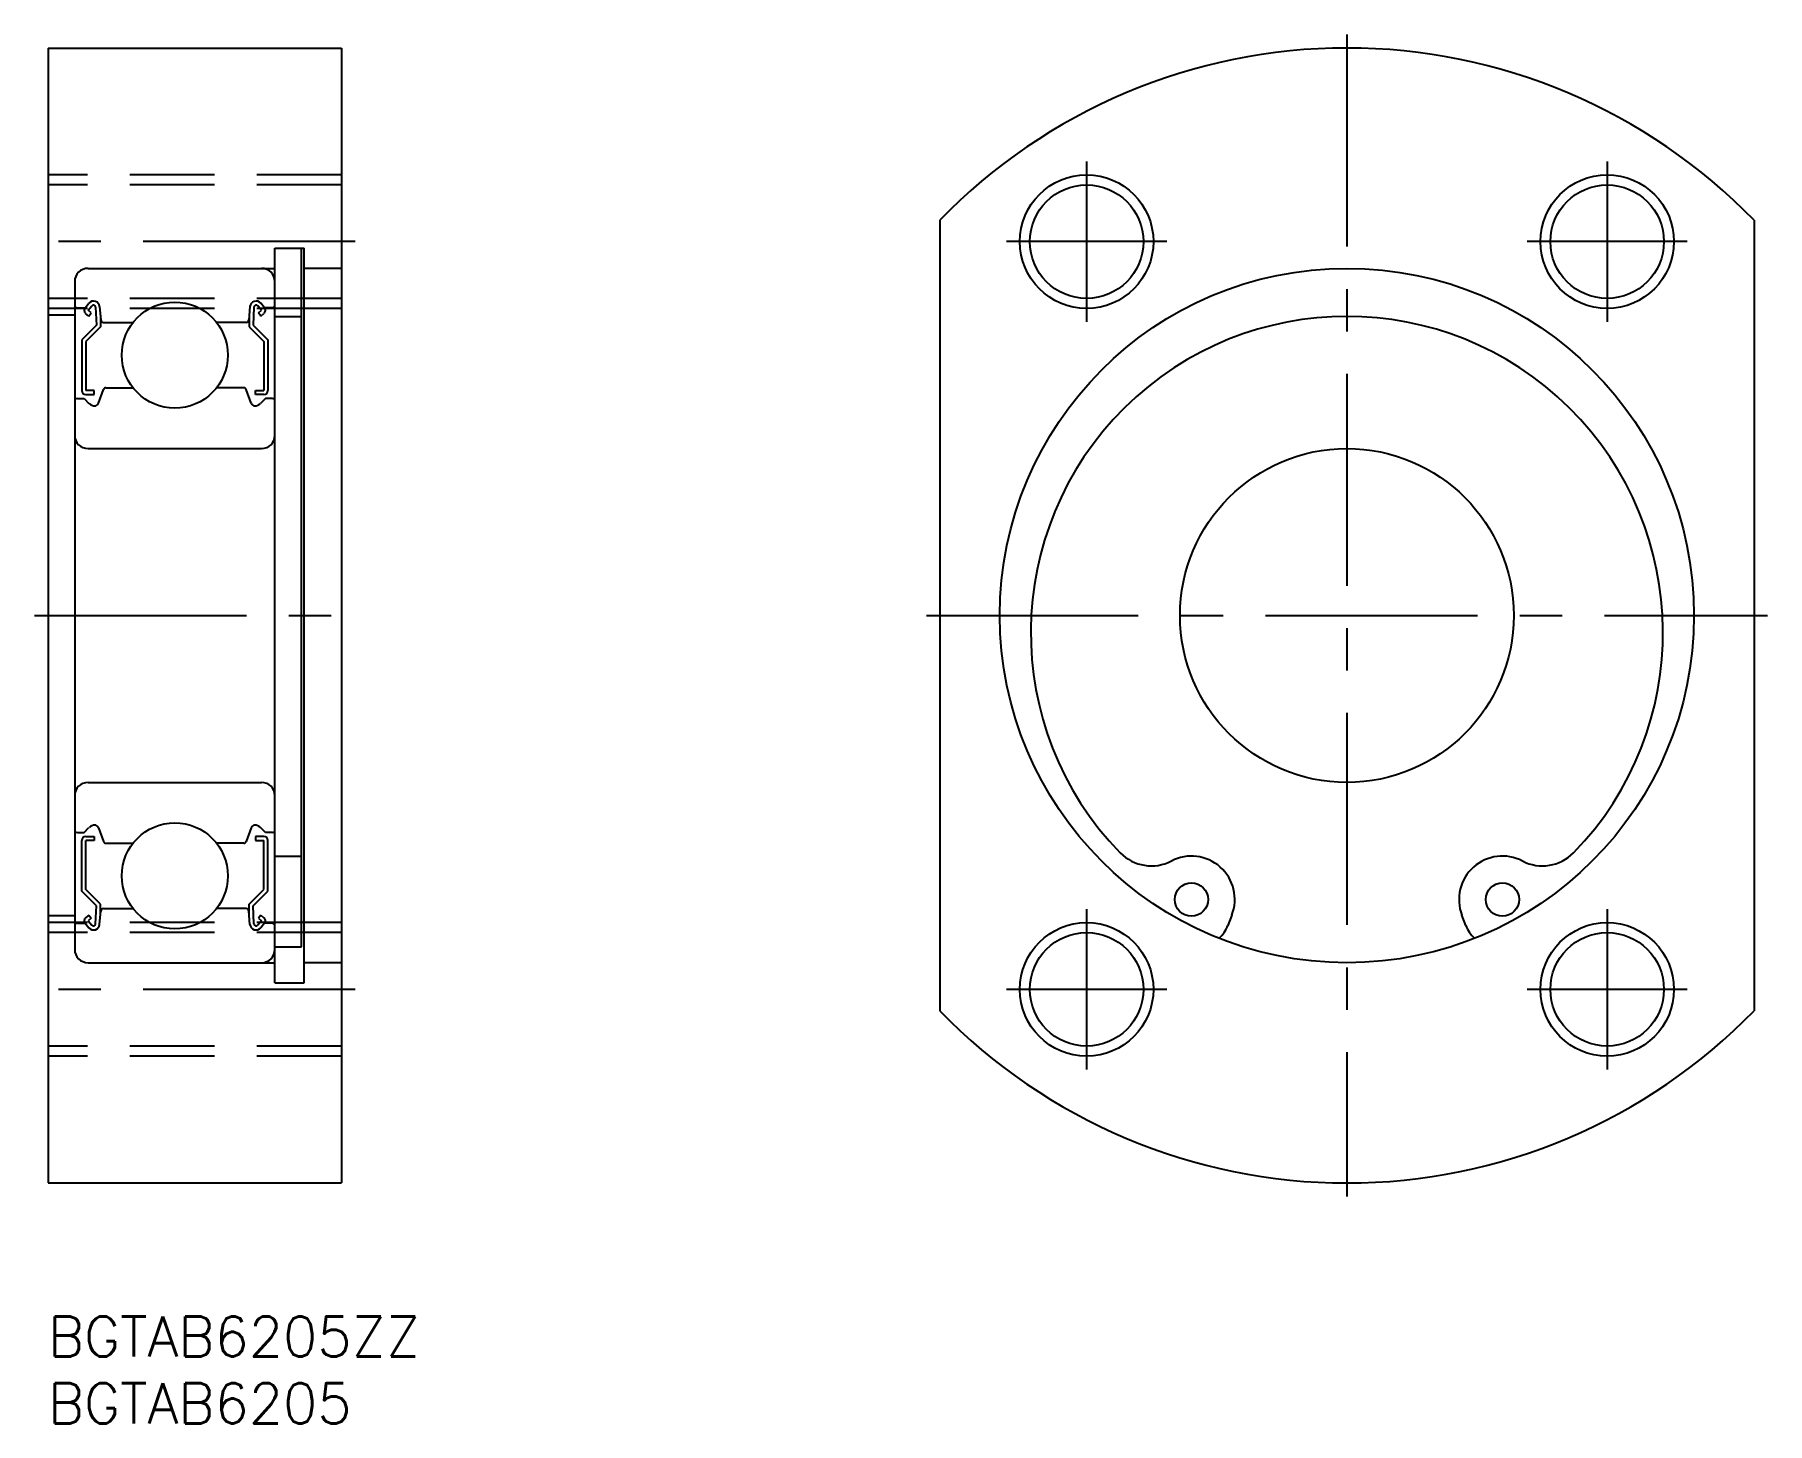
# Model space of a CAD drawing. Extents: x -1 to 129, y -8 to 96.
import ezdxf

# ---------------------------------------------------------------- set-up
doc = ezdxf.new("R2010")
doc.units = 0
doc.header["$LTSCALE"] = 0.5
doc.linetypes.add('CENTER', pattern=[50.8, 31.75, -6.35, 6.35, -6.35])
doc.linetypes.add('DASHED', pattern=[19.05, 12.7, -6.35])
for name, color, linetype in [('MSM_CENTER', 1, 'CENTER'), ('MSM_CONTINUOUS', 7, 'CONTINUOUS'), ('MSM_DASHED', 4, 'DASHED'), ('MSM_NARROW', 5, 'CONTINUOUS'), ('MSM_PART_NUMBER', 7, 'CONTINUOUS')]:
    doc.layers.add(name, color=color, linetype=linetype)
doc.styles.get("Standard").update_dxf_attribs({"font": 'txt.shx', "height": 3, "bigfont": 'bigfont.shx'})

# ---------------------------------------------------------------- blocks, each defined once
blk = doc.blocks.new('*U4')
at = {"layer": 'MSM_PART_NUMBER'}
blk.add_text('BGTAB6205ZZ', height=3, dxfattribs=at).set_placement((0, -3))
blk = doc.blocks.new('*U5')
at = {"layer": 'MSM_PART_NUMBER'}
blk.add_text('BGTAB6205', height=3, dxfattribs=at).set_placement((0, -8))

msp = doc.modelspace()

# ---------------------------------------------------------------- linework, layer by layer
at = {"layer": 'MSM_CENTER'}
for p, q in [((97.31, 96), (97.31, 9)), ((77.81, 86.5), (77.81, 74.5)), ((116.81, 86.5), (116.81, 74.5)), ((23, 80.5), (-1, 80.5)), ((83.81, 80.5), (71.81, 80.5)), ((122.81, 80.5), (110.81, 80.5)), ((-1, 52.5), (23, 52.5)), ((65.81, 52.5), (128.81, 52.5)), ((77.81, 30.5), (77.81, 18.5)), ((116.81, 30.5), (116.81, 18.5)), ((23, 24.5), (-1, 24.5)), ((83.81, 24.5), (71.81, 24.5)), ((122.81, 24.5), (110.81, 24.5))]:
    msp.add_line(p, q, dxfattribs=at)
at = {"layer": 'MSM_CONTINUOUS'}
for p, q in [((0, 95), (0, 10)), ((0, 95), (22, 95)), ((22, 95), (22, 10)), ((66.81, 82.1), (66.81, 22.9)), ((127.81, 82.1), (127.81, 22.9)), ((17, 25), (17, 80)), ((17, 80), (19.2, 80)), ((19, 27.68), (19, 80)), ((19.2, 25), (19.2, 80)), ((3, 78.5), (17, 78.5)), ((22, 78.5), (19.2, 78.5)), ((2, 77.5), (2, 27.5)), ((2.2, 75.55), (2.78, 75.55)), ((2.78, 75.55), (3.06, 75.89)), ((3.01, 75.36), (3.29, 75.69)), ((3.24, 75.16), (3.01, 75.36)), ((3.57, 75.6), (3.63, 74.25)), ((3.87, 75.63), (3.96, 74.63)), ((15.13, 75.63), (15.04, 74.63)), ((15.43, 75.6), (15.37, 74.25)), ((15.99, 75.36), (15.71, 75.69)), ((15.76, 75.16), (15.99, 75.36)), ((16.22, 75.55), (15.94, 75.89)), ((16.8, 75.55), (16.22, 75.55)), ((2, 75), (0, 75)), ((3.63, 74.25), (2.53, 73.15)), ((3.05, 74.93), (2.82, 75.13)), ((3.93, 74.13), (2.83, 73.03)), ((3.05, 74.93), (3.24, 75.16)), ((3.93, 74.98), (3.93, 74.13)), ((4.16, 74.45), (6.38, 74.45)), ((14.84, 74.45), (12.62, 74.45)), ((15.07, 74.98), (15.07, 74.13)), ((15.07, 74.13), (16.17, 73.03)), ((15.37, 74.25), (16.47, 73.15)), ((15.95, 74.93), (15.76, 75.16)), ((15.95, 74.93), (16.18, 75.13)), ((16.99, 74.9), (18.99, 74.9)), ((2.53, 73.15), (2.53, 69.35)), ((2.83, 73.03), (2.83, 69.35)), ((16.17, 73.03), (16.17, 69.35)), ((16.47, 73.15), (16.47, 69.35)), ((3.45, 69.35), (2.83, 69.35)), ((2.83, 69.05), (3.45, 69.05)), ((3.45, 69.05), (3.45, 69.35)), ((3.78, 68.4), (4.15, 69.42)), ((4.34, 69.55), (6.38, 69.55)), ((14.66, 69.55), (12.62, 69.55)), ((15.22, 68.4), (14.85, 69.42)), ((15.55, 69.05), (15.55, 69.35)), ((15.55, 69.35), (16.17, 69.35)), ((16.17, 69.05), (15.55, 69.05)), ((2.2, 68.75), (2.7, 68.75)), ((2.7, 68.75), (3.07, 68.38)), ((16.3, 68.75), (15.93, 68.38)), ((16.8, 68.75), (16.3, 68.75)), ((3, 65), (16, 65)), ((3, 40), (16, 40)), ((2.7, 36.25), (3.07, 36.62)), ((3.78, 36.6), (4.15, 35.58)), ((15.22, 36.6), (14.85, 35.58)), ((16.3, 36.25), (15.93, 36.62)), ((2.2, 36.25), (2.7, 36.25)), ((2.53, 31.85), (2.53, 35.65)), ((2.83, 35.95), (3.45, 35.95)), ((2.83, 31.97), (2.83, 35.65)), ((3.45, 35.65), (2.83, 35.65)), ((3.45, 35.95), (3.45, 35.65)), ((4.34, 35.45), (6.38, 35.45)), ((14.66, 35.45), (12.62, 35.45)), ((15.55, 35.95), (15.55, 35.65)), ((16.17, 35.95), (15.55, 35.95)), ((15.55, 35.65), (16.17, 35.65)), ((16.17, 31.97), (16.17, 35.65)), ((16.8, 36.25), (16.3, 36.25)), ((16.47, 31.85), (16.47, 35.65)), ((16.99, 34.48), (18.99, 34.48)), ((3.63, 30.75), (2.53, 31.85)), ((3.93, 30.87), (2.83, 31.97)), ((15.07, 30.87), (16.17, 31.97)), ((15.37, 30.75), (16.47, 31.85)), ((2, 30), (0, 30)), ((3.05, 30.07), (2.82, 29.87)), ((3.05, 30.07), (3.24, 29.84)), ((3.57, 29.4), (3.63, 30.75)), ((3.87, 29.37), (3.96, 30.37)), ((3.93, 30.02), (3.93, 30.87)), ((4.16, 30.55), (6.38, 30.55)), ((14.84, 30.55), (12.62, 30.55)), ((15.13, 29.37), (15.04, 30.37)), ((15.07, 30.02), (15.07, 30.87)), ((15.43, 29.4), (15.37, 30.75)), ((15.95, 30.07), (15.76, 29.84)), ((15.95, 30.07), (16.18, 29.87)), ((88.69, 30.07), (88.39, 29.28)), ((106.23, 29.28), (105.93, 30.07)), ((2.2, 29.45), (2.78, 29.45)), ((2.78, 29.45), (3.06, 29.11)), ((3.24, 29.84), (3.01, 29.64)), ((3.01, 29.64), (3.29, 29.31)), ((15.99, 29.64), (15.71, 29.31)), ((15.76, 29.84), (15.99, 29.64)), ((16.22, 29.45), (15.94, 29.11)), ((16.8, 29.45), (16.22, 29.45)), ((16.99, 27.68), (18.99, 27.68)), ((3, 26.5), (17, 26.5)), ((22, 26.5), (19.2, 26.5)), ((17, 25), (19.2, 25)), ((0, 10), (22, 10))]:
    msp.add_line(p, q, dxfattribs=at)
for centre, radius in [((77.81, 80.5), 4.25), ((116.81, 80.5), 4.25), ((97.31, 52.5), 26), ((9.5, 72), 3.97), ((97.31, 52.5), 12.5), ((9.5, 33), 3.97), ((85.66, 31.23), 1.25), ((108.96, 31.23), 1.25), ((77.81, 24.5), 4.25), ((116.81, 24.5), 4.25)]:
    msp.add_circle(centre, radius, dxfattribs=at)
for centre, radius, start, end in [((97.31, 52.5), 42.5, 44.1394, 135.8606), ((3, 77.5), 1, 90, 180), ((16, 77.5), 1, 0, 90), ((2.2, 75.75), 0.2, 180, 270), ((3.01, 75.36), 0.3, 139.9105, 229.9992), ((3.41, 75.59), 0.46, 4.9869, 139.9105), ((3.41, 75.59), 0.16, 2.3754, 139.9946), ((15.59, 75.59), 0.46, 40.0895, 175.0131), ((15.59, 75.59), 0.16, 40.0054, 177.6246), ((15.99, 75.36), 0.3, 310.0008, 40.0895), ((16.8, 75.75), 0.2, 270, 0), ((4.16, 74.65), 0.2, 184.9869, 270), ((14.84, 74.65), 0.2, 270, 355.0131), ((97.31, 51.22), 23.68, 315.8423, 224.1577), ((2.83, 69.35), 0.3, 180, 270), ((4.34, 69.35), 0.2, 90, 160.0304), ((14.66, 69.35), 0.2, 19.9696, 90), ((16.17, 69.35), 0.3, 270, 0), ((2.2, 68.55), 0.2, 90, 180), ((3.5, 68.8), 0.6, 225.0023, 272.8279), ((3.5, 68.5), 0.3, 265.4914, 340.0304), ((15.5, 68.5), 0.3, 199.9696, 274.5086), ((15.5, 68.8), 0.6, 267.1721, 314.9977), ((16.8, 68.55), 0.2, 0, 90), ((3, 66), 1, 180, 270), ((16, 66), 1, 270, 0), ((3, 39), 1, 90, 180), ((16, 39), 1, 0, 90), ((2.2, 36.45), 0.2, 180, 270), ((3.5, 36.2), 0.6, 87.1721, 134.9977), ((3.5, 36.5), 0.3, 19.9696, 94.5086), ((15.5, 36.5), 0.3, 85.4914, 160.0304), ((15.5, 36.2), 0.6, 45.0023, 92.8279), ((16.8, 36.45), 0.2, 270, 0), ((2.83, 35.65), 0.3, 90, 180), ((4.34, 35.65), 0.2, 199.9696, 270), ((14.66, 35.65), 0.2, 270, 340.0304), ((16.17, 35.65), 0.3, 0, 90), ((82.66, 37), 3.25, 224.1577, 297.5203), ((85.66, 31.23), 3.25, 338.9897, 117.5203), ((108.96, 31.23), 3.25, 62.4797, 201.0103), ((111.96, 37), 3.25, 242.4797, 315.8423), ((3.01, 29.64), 0.3, 130.0008, 220.0895), ((4.16, 30.35), 0.2, 90, 175.0131), ((14.84, 30.35), 0.2, 4.9869, 90), ((15.99, 29.64), 0.3, 319.9105, 49.9992), ((2.2, 29.25), 0.2, 90, 180), ((3.41, 29.41), 0.46, 220.0895, 355.0131), ((3.41, 29.41), 0.16, 220.0054, 357.6246), ((15.59, 29.41), 0.46, 184.9869, 319.9105), ((15.59, 29.41), 0.16, 182.3754, 319.9946), ((16.8, 29.25), 0.2, 0, 90), ((86.06, 30.18), 2.5, 312.2731, 338.9897), ((108.56, 30.18), 2.5, 201.0103, 227.7269), ((3, 27.5), 1, 180, 270), ((16, 27.5), 1, 270, 0), ((97.31, 52.5), 42.5, 224.1394, 315.8606)]:
    msp.add_arc(centre, radius, start, end, dxfattribs=at)
at = {"layer": 'MSM_DASHED'}
for p, q in [((22, 85.5), (0, 85.5)), ((22, 84.75), (0, 84.75)), ((22, 76.25), (0, 76.25)), ((22, 75.5), (0, 75.5)), ((22, 29.5), (0, 29.5)), ((22, 28.75), (0, 28.75)), ((22, 20.25), (0, 20.25)), ((22, 19.5), (0, 19.5))]:
    msp.add_line(p, q, dxfattribs=at)
at = {"layer": 'MSM_NARROW'}
for centre in [(77.81, 80.5), (116.81, 80.5), (77.81, 24.5), (116.81, 24.5)]:
    msp.add_circle(centre, 5, dxfattribs=at)

# ---------------------------------------------------------------- block references
at = {"layer": 'MSM_CONTINUOUS'}
for name in ['*U4', '*U5']:
    msp.add_blockref(name, (0, 0), dxfattribs=at)

doc.saveas('drawing.dxf')
